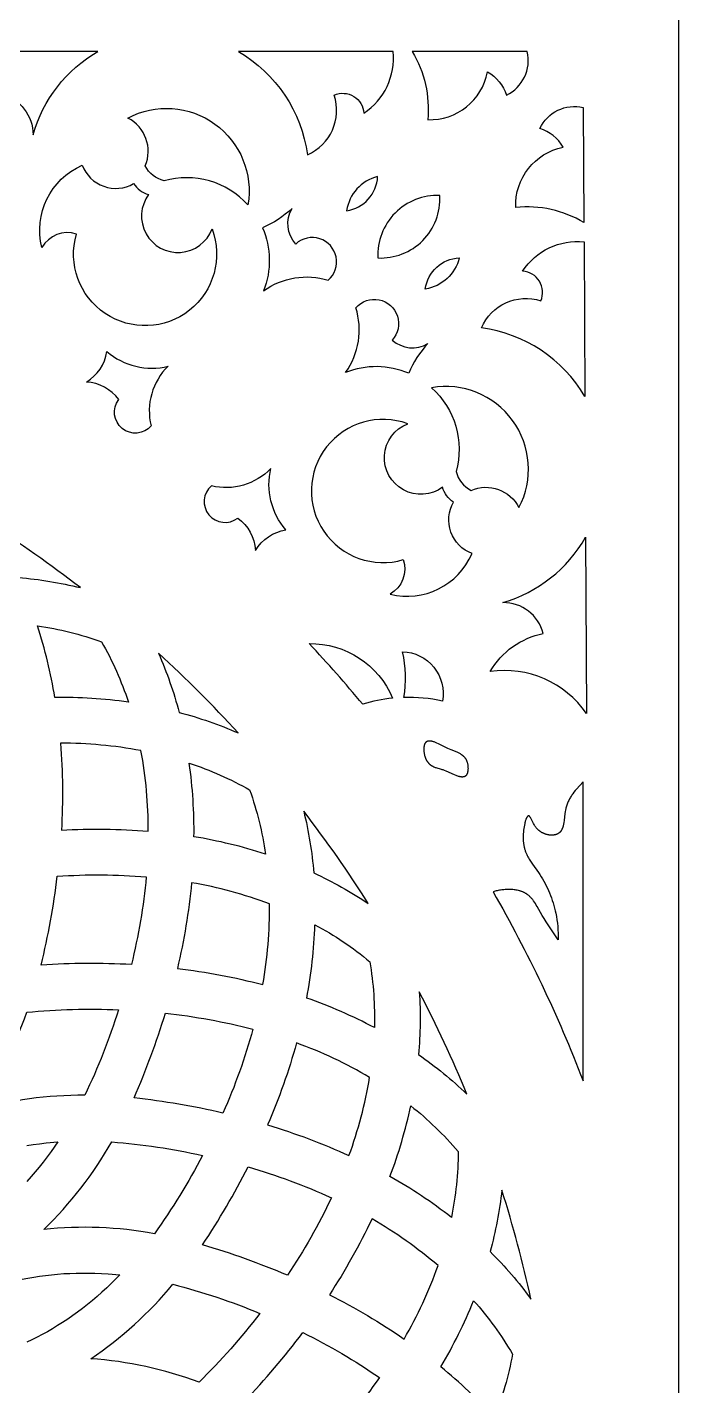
# Model space of a CAD drawing. Extents: x 198 to 1143, y 157 to 1987.
# Drawn here: x 914.4 to 1142.6, y 1134.1 to 1609.3 of the extents above; entities that cross this region are included whole.
import ezdxf

# ---------------------------------------------------------------- set-up
doc = ezdxf.new("R2010")
doc.units = 0
doc.layers.get('0').update_dxf_attribs({"linetype": 'CONTINUOUS'})

msp = doc.modelspace()

# ---------------------------------------------------------------- linework, layer by layer
for points in [[(197.57, 156.9), (1142.56, 156.9), (1142.56, 1987.4), (197.57, 1987.4)], [(1054.09, 1359.33), (1054.12, 1359.36), (1054.16, 1359.39), (1054.19, 1359.42), (1054.22, 1359.45), (1054.26, 1359.47), (1054.29, 1359.5), (1054.33, 1359.52), (1054.36, 1359.54), (1054.4, 1359.56), (1054.44, 1359.58), (1054.48, 1359.6), (1054.52, 1359.62), (1054.55, 1359.63), (1054.59, 1359.65), (1054.63, 1359.66), (1054.68, 1359.68), (1054.72, 1359.69), (1054.76, 1359.7), (1054.8, 1359.71), (1054.85, 1359.72), (1054.89, 1359.73), (1054.94, 1359.73), (1054.98, 1359.74), (1055.03, 1359.74), (1055.07, 1359.75), (1055.12, 1359.75), (1055.17, 1359.75), (1055.22, 1359.75), (1055.26, 1359.75), (1055.31, 1359.75), (1055.41, 1359.75), (1055.51, 1359.74), (1055.62, 1359.73), (1055.72, 1359.71), (1055.83, 1359.69), (1055.94, 1359.67), (1056.05, 1359.65), (1056.16, 1359.62), (1056.28, 1359.59), (1056.51, 1359.52), (1056.75, 1359.44), (1056.99, 1359.36), (1057.24, 1359.26), (1057.49, 1359.16), (1057.75, 1359.04), (1058.28, 1358.8), (1061.57, 1357.18), (1062.7, 1356.69), (1064.78, 1355.81), (1065.26, 1355.59), (1065.49, 1355.47), (1065.71, 1355.36), (1065.93, 1355.23), (1066.14, 1355.11), (1066.34, 1354.98), (1066.44, 1354.91), (1066.54, 1354.84), (1066.64, 1354.77), (1066.73, 1354.7), (1066.83, 1354.63), (1066.92, 1354.55), (1067.01, 1354.47), (1067.09, 1354.4), (1067.18, 1354.32), (1067.26, 1354.23), (1067.34, 1354.15), (1067.42, 1354.06), (1067.5, 1353.97), (1067.58, 1353.88), (1067.65, 1353.79), (1067.72, 1353.7), (1067.79, 1353.6), (1067.86, 1353.5), (1067.92, 1353.4), (1067.98, 1353.29), (1068.04, 1353.18), (1068.1, 1353.07), (1068.15, 1352.96), (1068.21, 1352.84), (1068.26, 1352.72), (1068.31, 1352.6), (1068.36, 1352.44), (1068.41, 1352.28), (1068.46, 1352.12), (1068.51, 1351.95), (1068.55, 1351.78), (1068.58, 1351.61), (1068.62, 1351.43), (1068.64, 1351.25), (1068.67, 1351.07), (1068.69, 1350.89), (1068.71, 1350.71), (1068.72, 1350.53), (1068.72, 1350.35), (1068.73, 1350.17), (1068.73, 1349.99), (1068.72, 1349.82), (1068.71, 1349.64), (1068.7, 1349.47), (1068.68, 1349.3), (1068.66, 1349.13), (1068.63, 1348.97), (1068.6, 1348.81), (1068.58, 1348.74), (1068.56, 1348.66), (1068.54, 1348.58), (1068.52, 1348.51), (1068.5, 1348.44), (1068.48, 1348.37), (1068.45, 1348.3), (1068.43, 1348.23), (1068.4, 1348.16), (1068.37, 1348.1), (1068.34, 1348.04), (1068.31, 1347.97), (1068.28, 1347.91), (1068.25, 1347.86), (1068.21, 1347.8), (1068.18, 1347.75), (1068.14, 1347.69), (1068.12, 1347.67), (1068.1, 1347.64), (1068.08, 1347.62), (1068.07, 1347.6), (1068.05, 1347.57), (1068.03, 1347.55), (1067.99, 1347.52), (1067.96, 1347.48), (1067.92, 1347.45), (1067.89, 1347.42), (1067.85, 1347.39), (1067.81, 1347.36), (1067.77, 1347.33), (1067.73, 1347.3), (1067.69, 1347.28), (1067.65, 1347.26), (1067.61, 1347.23), (1067.57, 1347.21), (1067.53, 1347.19), (1067.48, 1347.18), (1067.44, 1347.16), (1067.4, 1347.14), (1067.35, 1347.13), (1067.3, 1347.12), (1067.26, 1347.1), (1067.21, 1347.09), (1067.16, 1347.08), (1067.11, 1347.08), (1067.06, 1347.07), (1067.01, 1347.06), (1066.96, 1347.06), (1066.91, 1347.05), (1066.86, 1347.05), (1066.81, 1347.05), (1066.75, 1347.05), (1066.7, 1347.05), (1066.65, 1347.05), (1066.59, 1347.05), (1066.48, 1347.06), (1066.37, 1347.07), (1066.25, 1347.08), (1066.13, 1347.1), (1066.01, 1347.12), (1065.89, 1347.15), (1065.77, 1347.18), (1065.65, 1347.21), (1065.39, 1347.28), (1065.13, 1347.36), (1064.86, 1347.45), (1064.59, 1347.55), (1064.04, 1347.77), (1061.13, 1349.06), (1060.55, 1349.3), (1060.27, 1349.41), (1059.98, 1349.51), (1059.7, 1349.61), (1059.43, 1349.7), (1057.62, 1350.23), (1057.38, 1350.31), (1057.15, 1350.39), (1056.92, 1350.48), (1056.81, 1350.53), (1056.69, 1350.58), (1056.58, 1350.63), (1056.48, 1350.68), (1056.37, 1350.73), (1056.26, 1350.79), (1056.16, 1350.85), (1056.06, 1350.92), (1055.96, 1350.98), (1055.86, 1351.05), (1055.76, 1351.12), (1055.67, 1351.2), (1055.57, 1351.27), (1055.48, 1351.35), (1055.39, 1351.44), (1055.3, 1351.52), (1055.21, 1351.61), (1055.13, 1351.7), (1055.05, 1351.79), (1054.96, 1351.89), (1054.88, 1351.99), (1054.8, 1352.09), (1054.73, 1352.19), (1054.65, 1352.29), (1054.58, 1352.4), (1054.51, 1352.51), (1054.44, 1352.62), (1054.37, 1352.74), (1054.3, 1352.86), (1054.24, 1352.98), (1054.18, 1353.1), (1054.12, 1353.22), (1054.06, 1353.35), (1054.01, 1353.47), (1053.95, 1353.6), (1053.9, 1353.74), (1053.85, 1353.87), (1053.81, 1354.01), (1053.76, 1354.14), (1053.72, 1354.28), (1053.67, 1354.46), (1053.62, 1354.64), (1053.58, 1354.82), (1053.54, 1355), (1053.51, 1355.18), (1053.48, 1355.36), (1053.45, 1355.55), (1053.43, 1355.73), (1053.41, 1355.92), (1053.39, 1356.1), (1053.38, 1356.28), (1053.37, 1356.47), (1053.37, 1356.65), (1053.37, 1356.83), (1053.37, 1357), (1053.38, 1357.18), (1053.39, 1357.35), (1053.41, 1357.52), (1053.43, 1357.68), (1053.45, 1357.84), (1053.48, 1358), (1053.51, 1358.15), (1053.53, 1358.23), (1053.55, 1358.3), (1053.57, 1358.37), (1053.59, 1358.44), (1053.62, 1358.51), (1053.64, 1358.57), (1053.67, 1358.64), (1053.69, 1358.7), (1053.72, 1358.77), (1053.75, 1358.83), (1053.78, 1358.89), (1053.81, 1358.94), (1053.84, 1359), (1053.87, 1359.05), (1053.91, 1359.1), (1053.94, 1359.15), (1053.96, 1359.18), (1053.98, 1359.2), (1054, 1359.22), (1054.01, 1359.25), (1054.03, 1359.27), (1054.05, 1359.29), (1054.07, 1359.31)]]:
    msp.add_lwpolyline(points, close=True)
for points in [[(877.44, 1600.8, -0.285937), (892.32, 1567.16, 0.214792), (905.52, 1585.81, -0.341603), (916.43, 1571.73, -0.194436), (939.11, 1600.8)], [(1012.49, 1564.7, 0.386683), (1021.89, 1585.6, -0.516987), (1032.28, 1579.27, 0.280356), (1042.48, 1600.8), (988.35, 1600.8, -0.232672)], [(1049.17, 1600.8, -0.162216), (1054.62, 1576.98, 0.371386), (1075.56, 1593.69, -0.191002), (1082.17, 1585.52, 0.352845), (1089.46, 1600.8)], [(955.73, 1560.81, 0.39324), (949.65, 1577.54, -0.6236), (991.67, 1547.16, 0.284837), (962.3, 1555.6, -0.217052)], [(1109.31, 1540.97, 0.162216), (1085.46, 1546.3, -0.371386), (1102.07, 1567.32, 0.191002), (1093.86, 1573.89, -0.352845), (1109.1, 1581.26)], [(956.88, 1550.81, 1.143119), (979.13, 1538.75, -1.38556), (931.62, 1536.95, 0.359952), (919.56, 1532.25, -0.367186), (933.63, 1561.02, 0.459704), (951.66, 1554.61, 0.17978)], [(1037.09, 1557.11, 0.302776), (1026.24, 1545.15, 0.359668)], [(1058.88, 1550.42, 0.443184), (1037.18, 1528.61, 0.443184)], [(997.16, 1517.1, -0.23453), (1019.82, 1520.81, 1.011299), (1008.42, 1533.49, -0.328897), (1007.14, 1545.89, -0.084725), (996.79, 1539.19, -0.197978)], [(1073.4, 1504.11, -0.386683), (1094.26, 1513.62, 0.516987), (1087.87, 1523.97, -0.280356), (1109.35, 1534.28), (1109.63, 1480.15, 0.232672)], [(1065.69, 1528.66, -0.302776), (1053.78, 1517.75, -0.359668)], [(1025.89, 1488.53, 0.23453), (1029.47, 1511.21, -1.011299), (1042.22, 1499.87, 0.328897), (1054.62, 1498.66, 0.084725), (1047.98, 1488.27, 0.197978)], [(942.25, 1495.88, 0.240526), (963.75, 1490.74, 0.26688), (957.77, 1469.89, -0.972477), (946.45, 1479.05, 0.223302), (935.14, 1485.22, 0.224165)], [(1069.81, 1447.32, -0.39324), (1086.58, 1441.33, 0.6236), (1055.98, 1483.19, -0.284837), (1064.57, 1453.86, 0.217052)], [(1059.81, 1448.42, -1.143119), (1047.63, 1470.61, 1.38556), (1046.08, 1423.09, -0.359952), (1041.45, 1411.01, 0.367186), (1070.14, 1425.22, -0.459704), (1063.64, 1443.22, -0.17978)], [(1004.96, 1433.5, -0.240526), (999.7, 1454.98, -0.26688), (978.88, 1448.88, 0.972477), (988.11, 1437.62, -0.223302), (994.34, 1426.33, -0.224165)], [(900.7, 1435.91, -0.039375), (911.4, 1416.82, -0.039375), (933.01, 1413.29, 0.022902)], [(1110.22, 1369.24, 0.285937), (1076.5, 1383.95, -0.214792), (1095.08, 1397.25, 0.341603), (1080.95, 1408.08, 0.194436), (1109.89, 1430.91)], [(924.08, 1374.87, 0.037548), (918, 1399.95, -0.049372), (940.44, 1394.37, -0.049372), (949.83, 1373.24, 0.037548)], [(1031.86, 1372.5, 0.015058), (1013.13, 1393.73, -0.307476), (1042.3, 1374.62, 0.048939)], [(960.37, 1390.34, -0.039375), (967.59, 1369.67, -0.039375), (988.25, 1362.45, 0.022902)], [(1046.31, 1374.88, 0.097807), (1045.85, 1390.89, -0.456468), (1059.78, 1373.59, 0.062294)], [(926.37, 1328.46, -0.034459), (956.8, 1328.13, 0.046745), (954.22, 1356.3, 0.046745), (926.05, 1358.88, -0.034459)], [(972.79, 1326.16, 0.037548), (971.16, 1351.92, -0.049372), (992.28, 1342.52, -0.049372), (997.87, 1320.09, 0.037548)], [(1109, 1345.41), (1106.7, 1342.83), (1106.26, 1342.3), (1105.84, 1341.76), (1105.42, 1341.21), (1105.22, 1340.93), (1105.03, 1340.64), (1104.84, 1340.35), (1104.66, 1340.06), (1104.48, 1339.76), (1104.31, 1339.46), (1104.14, 1339.16), (1103.98, 1338.84), (1103.83, 1338.53), (1103.69, 1338.21), (1103.56, 1337.88), (1103.43, 1337.55), (1103.31, 1337.21), (1103.2, 1336.86), (1103.1, 1336.51), (1103.01, 1336.15), (1102.95, 1335.85), (1102.89, 1335.55), (1102.78, 1334.93), (1102.69, 1334.31), (1102.4, 1331.8), (1102.31, 1331.2), (1102.26, 1330.9), (1102.2, 1330.62), (1102.15, 1330.33), (1102.08, 1330.06), (1102.01, 1329.79), (1101.97, 1329.65), (1101.93, 1329.52), (1101.89, 1329.4), (1101.84, 1329.27), (1101.8, 1329.15), (1101.75, 1329.02), (1101.7, 1328.91), (1101.64, 1328.79), (1101.59, 1328.68), (1101.53, 1328.56), (1101.47, 1328.46), (1101.4, 1328.35), (1101.33, 1328.25), (1101.26, 1328.15), (1101.19, 1328.05), (1101.15, 1328), (1101.12, 1327.95), (1101.08, 1327.91), (1101.04, 1327.86), (1101, 1327.82), (1100.95, 1327.78), (1100.91, 1327.73), (1100.87, 1327.69), (1100.82, 1327.65), (1100.78, 1327.61), (1100.73, 1327.57), (1100.69, 1327.53), (1100.64, 1327.49), (1100.59, 1327.46), (1100.55, 1327.42), (1100.5, 1327.39), (1100.46, 1327.36), (1100.41, 1327.33), (1100.32, 1327.27), (1100.22, 1327.22), (1100.12, 1327.17), (1100.02, 1327.12), (1099.91, 1327.07), (1099.81, 1327.03), (1099.7, 1326.99), (1099.59, 1326.95), (1099.47, 1326.91), (1099.36, 1326.88), (1099.24, 1326.85), (1099.12, 1326.83), (1099, 1326.8), (1098.88, 1326.78), (1098.76, 1326.76), (1098.63, 1326.75), (1098.51, 1326.73), (1098.38, 1326.72), (1098.25, 1326.72), (1098.12, 1326.71), (1097.99, 1326.71), (1097.86, 1326.72), (1097.73, 1326.72), (1097.59, 1326.73), (1097.46, 1326.74), (1097.32, 1326.75), (1097.19, 1326.77), (1097.05, 1326.79), (1096.91, 1326.81), (1096.78, 1326.83), (1096.64, 1326.86), (1096.5, 1326.89), (1096.37, 1326.92), (1096.23, 1326.96), (1096.09, 1327), (1095.96, 1327.04), (1095.82, 1327.09), (1095.68, 1327.14), (1095.55, 1327.19), (1095.41, 1327.24), (1095.28, 1327.3), (1095.15, 1327.36), (1095.01, 1327.42), (1094.88, 1327.48), (1094.75, 1327.55), (1094.62, 1327.62), (1094.49, 1327.7), (1094.36, 1327.78), (1094.24, 1327.86), (1094.11, 1327.94), (1093.99, 1328.03), (1093.87, 1328.11), (1093.75, 1328.21), (1093.63, 1328.3), (1093.51, 1328.4), (1093.4, 1328.5), (1093.28, 1328.6), (1093.17, 1328.71), (1093.06, 1328.82), (1092.96, 1328.93), (1092.85, 1329.05), (1092.75, 1329.17), (1092.63, 1329.32), (1092.51, 1329.48), (1092.39, 1329.64), (1092.27, 1329.8), (1092.16, 1329.97), (1092.06, 1330.14), (1091.85, 1330.48), (1091.66, 1330.83), (1090.84, 1332.41), (1090.7, 1332.67), (1090.63, 1332.79), (1090.56, 1332.9), (1090.49, 1333), (1090.46, 1333.05), (1090.43, 1333.1), (1090.4, 1333.14), (1090.36, 1333.18), (1090.33, 1333.22), (1090.3, 1333.26), (1090.28, 1333.27), (1090.27, 1333.29), (1090.25, 1333.3), (1090.23, 1333.32), (1090.22, 1333.33), (1090.2, 1333.35), (1090.19, 1333.36), (1090.17, 1333.37), (1090.15, 1333.38), (1090.14, 1333.39), (1090.12, 1333.4), (1090.11, 1333.41), (1090.11, 1333.41), (1090.1, 1333.42), (1090.09, 1333.42), (1090.08, 1333.43), (1090.08, 1333.43), (1090.07, 1333.43), (1090.06, 1333.44), (1090.05, 1333.44), (1090.04, 1333.44), (1090.03, 1333.45), (1090.02, 1333.45), (1090.01, 1333.45), (1090, 1333.45), (1089.99, 1333.46), (1089.98, 1333.46), (1089.97, 1333.46), (1089.95, 1333.46), (1089.94, 1333.46), (1089.93, 1333.46), (1089.92, 1333.46), (1089.91, 1333.46), (1089.9, 1333.46), (1089.89, 1333.46), (1089.88, 1333.46), (1089.87, 1333.46), (1089.85, 1333.45), (1089.84, 1333.45), (1089.83, 1333.45), (1089.82, 1333.44), (1089.81, 1333.44), (1089.8, 1333.44), (1089.79, 1333.43), (1089.78, 1333.43), (1089.77, 1333.42), (1089.76, 1333.42), (1089.74, 1333.41), (1089.73, 1333.4), (1089.72, 1333.4), (1089.71, 1333.39), (1089.7, 1333.38), (1089.69, 1333.37), (1089.68, 1333.37), (1089.67, 1333.36), (1089.66, 1333.35), (1089.65, 1333.34), (1089.64, 1333.33), (1089.62, 1333.32), (1089.6, 1333.3), (1089.58, 1333.28), (1089.56, 1333.26), (1089.54, 1333.23), (1089.52, 1333.21), (1089.49, 1333.18), (1089.47, 1333.15), (1089.45, 1333.12), (1089.43, 1333.09), (1089.41, 1333.06), (1089.39, 1333.03), (1089.35, 1332.96), (1089.3, 1332.89), (1089.26, 1332.81), (1089.22, 1332.73), (1089.18, 1332.64), (1089.14, 1332.55), (1089.1, 1332.46), (1089.02, 1332.26), (1088.95, 1332.05), (1088.87, 1331.83), (1088.8, 1331.59), (1088.73, 1331.34), (1088.66, 1331.08), (1088.6, 1330.81), (1088.48, 1330.25), (1088.37, 1329.66), (1088.27, 1329.06), (1088.19, 1328.44), (1088.13, 1327.82), (1088.08, 1327.21), (1088.05, 1326.6), (1088.04, 1325.99), (1088.05, 1325.4), (1088.06, 1325.11), (1088.08, 1324.83), (1088.1, 1324.55), (1088.13, 1324.27), (1088.16, 1324), (1088.19, 1323.73), (1088.23, 1323.47), (1088.28, 1323.22), (1088.32, 1322.96), (1088.38, 1322.71), (1088.43, 1322.47), (1088.49, 1322.22), (1088.56, 1321.98), (1088.62, 1321.75), (1088.69, 1321.52), (1088.77, 1321.29), (1088.92, 1320.84), (1089.1, 1320.4), (1089.28, 1319.98), (1089.47, 1319.57), (1089.67, 1319.16), (1089.89, 1318.76), (1090.11, 1318.37), (1090.33, 1317.99), (1090.57, 1317.62), (1090.81, 1317.25), (1091.31, 1316.52), (1093.38, 1313.66), (1093.89, 1312.92), (1094.38, 1312.18), (1094.84, 1311.41), (1095.29, 1310.63), (1095.73, 1309.83), (1096.14, 1309.02), (1096.54, 1308.19), (1096.92, 1307.35), (1097.28, 1306.5), (1097.62, 1305.63), (1097.94, 1304.76), (1098.24, 1303.87), (1098.52, 1302.99), (1098.79, 1302.09), (1099.03, 1301.19), (1099.25, 1300.29), (1099.45, 1299.38), (1099.67, 1298.23), (1099.86, 1297.07), (1100.02, 1295.92), (1100.14, 1294.76), (1100.23, 1293.6), (1100.29, 1292.44), (1100.31, 1291.28), (1100.3, 1290.12), (1099.61, 1291.19), (1096.04, 1296.44), (1095.35, 1297.53), (1094.68, 1298.65), (1092.94, 1301.76), (1092.64, 1302.26), (1092.33, 1302.76), (1092.02, 1303.25), (1091.69, 1303.71), (1091.52, 1303.94), (1091.35, 1304.17), (1091.17, 1304.39), (1090.99, 1304.6), (1090.81, 1304.81), (1090.62, 1305.01), (1090.42, 1305.2), (1090.22, 1305.39), (1090.02, 1305.57), (1089.81, 1305.75), (1089.7, 1305.83), (1089.6, 1305.92), (1089.49, 1306), (1089.37, 1306.07), (1089.23, 1306.17), (1089.07, 1306.27), (1088.92, 1306.36), (1088.77, 1306.45), (1088.61, 1306.54), (1088.45, 1306.62), (1088.29, 1306.7), (1088.12, 1306.77), (1087.95, 1306.85), (1087.79, 1306.92), (1087.61, 1306.98), (1087.44, 1307.05), (1087.27, 1307.11), (1087.09, 1307.16), (1086.91, 1307.22), (1086.73, 1307.27), (1086.37, 1307.36), (1086, 1307.44), (1085.63, 1307.51), (1085.25, 1307.57), (1084.86, 1307.62), (1084.47, 1307.66), (1084.08, 1307.69), (1083.69, 1307.71), (1083.3, 1307.72), (1082.9, 1307.72), (1082.5, 1307.71), (1082.1, 1307.69), (1081.71, 1307.67), (1081.31, 1307.63), (1080.91, 1307.59), (1080.52, 1307.54), (1080.13, 1307.48), (1079.74, 1307.42), (1079.35, 1307.35), (1078.97, 1307.27), (1078.59, 1307.19), (1078.22, 1307.1), (1077.85, 1307.01), (1077.49, 1306.91, -0.038991), (1109, 1240.81)], [(1011.21, 1335.09, -0.039375), (1014.73, 1313.49, -0.039375), (1033.83, 1302.79, 0.022902)], [(950.86, 1281.44, 0.029232), (919.28, 1281.27, 0.029232), (924.93, 1312.34, -0.037794), (956.07, 1312.14, -0.037794)], [(966.99, 1280.06, -0.034459), (996.89, 1274.45, 0.046745), (999.25, 1302.64, 0.046745), (971.95, 1310.08, -0.034459)], [(1012.3, 1269.74, 0.037548), (1015.16, 1295.38, -0.049372), (1034.34, 1282.46, -0.049372), (1035.94, 1259.4, 0.037548)], [(1051.68, 1271.86, -0.039375), (1051.4, 1249.97, -0.039375), (1068.35, 1236.12, 0.022902)], [(934.56, 1235.73, 0.072141), (896.12, 1230.44, 0.072141), (914.25, 1264.75, -0.034729), (946.38, 1265.63, -0.034729)], [(982.94, 1229.5, 0.029232), (951.81, 1234.81, 0.029232), (962.77, 1264.43, -0.037794), (993.4, 1258.83, -0.037794)], [(998.58, 1225.34, -0.034459), (1027.06, 1214.63, 0.046745), (1034.27, 1241.98, 0.046745), (1008.68, 1254.04, -0.034459)], [(1041.41, 1207.31, 0.037548), (1048.69, 1232.07, -0.049372), (1065.32, 1216.01, -0.049372), (1062.9, 1193.02, 0.037548)], [(958.95, 1187.32, 0.072141), (920.17, 1188.78, 0.072141), (943.98, 1219.42, -0.034729), (975.78, 1214.71, -0.034729)], [(1005.51, 1172.78, 0.029232), (975.77, 1183.42, 0.029232), (991.71, 1210.68, -0.037794), (1020.9, 1199.84, -0.037794)], [(1080.57, 1202.56, -0.039375), (1076.49, 1181.05, -0.039375), (1090.77, 1164.46, 0.022902)], [(1020.19, 1165.96, -0.034459), (1046.37, 1150.47, 0.046745), (1058.23, 1176.16, 0.046745), (1035.12, 1192.48, -0.034459)], [(974.56, 1135.4, 0.072141), (936.63, 1143.57, 0.072141), (965.39, 1169.62, -0.034729), (995.89, 1159.45, -0.034729)], [(1059.24, 1140.77, 0.037548), (1070.7, 1163.89, -0.049372), (1084.3, 1145.19, -0.049372), (1077.92, 1122.97, 0.037548)], [(1017.88, 1113, 0.029232), (990.45, 1128.64, 0.029232), (1010.88, 1152.73, -0.037794), (1037.75, 1136.98, -0.037794)]]:
    msp.add_lwpolyline(points, format="xyb", close=True)
for points in [[(914.28, 1218.17), (916.46, 1218.5), (918.74, 1218.8), (921.01, 1219.05), (925.13, 1219.41), (922.76, 1216.03), (921.4, 1214.18), (920.01, 1212.36), (918.63, 1210.64), (917.22, 1208.94), (915.78, 1207.27), (914.3, 1205.62)], [(912.62, 1171.38), (914.65, 1171.78), (916.69, 1172.14), (918.74, 1172.46), (920.79, 1172.74), (922.92, 1172.98), (925.04, 1173.18), (927.17, 1173.34), (929.3, 1173.45), (931.51, 1173.52), (933.72, 1173.55), (935.93, 1173.54), (938.13, 1173.49), (940.42, 1173.39), (942.71, 1173.25), (946.82, 1172.88), (943.91, 1169.96), (942.25, 1168.38), (940.56, 1166.83), (938.9, 1165.37), (937.22, 1163.94), (935.51, 1162.55), (933.77, 1161.18), (932.06, 1159.9), (930.33, 1158.65), (928.57, 1157.44), (926.79, 1156.26), (925.04, 1155.15), (923.27, 1154.08), (921.47, 1153.04), (919.65, 1152.05), (917.86, 1151.11), (916.05, 1150.21), (914.21, 1149.35)]]:
    msp.add_lwpolyline(points)

doc.saveas('drawing.dxf')
